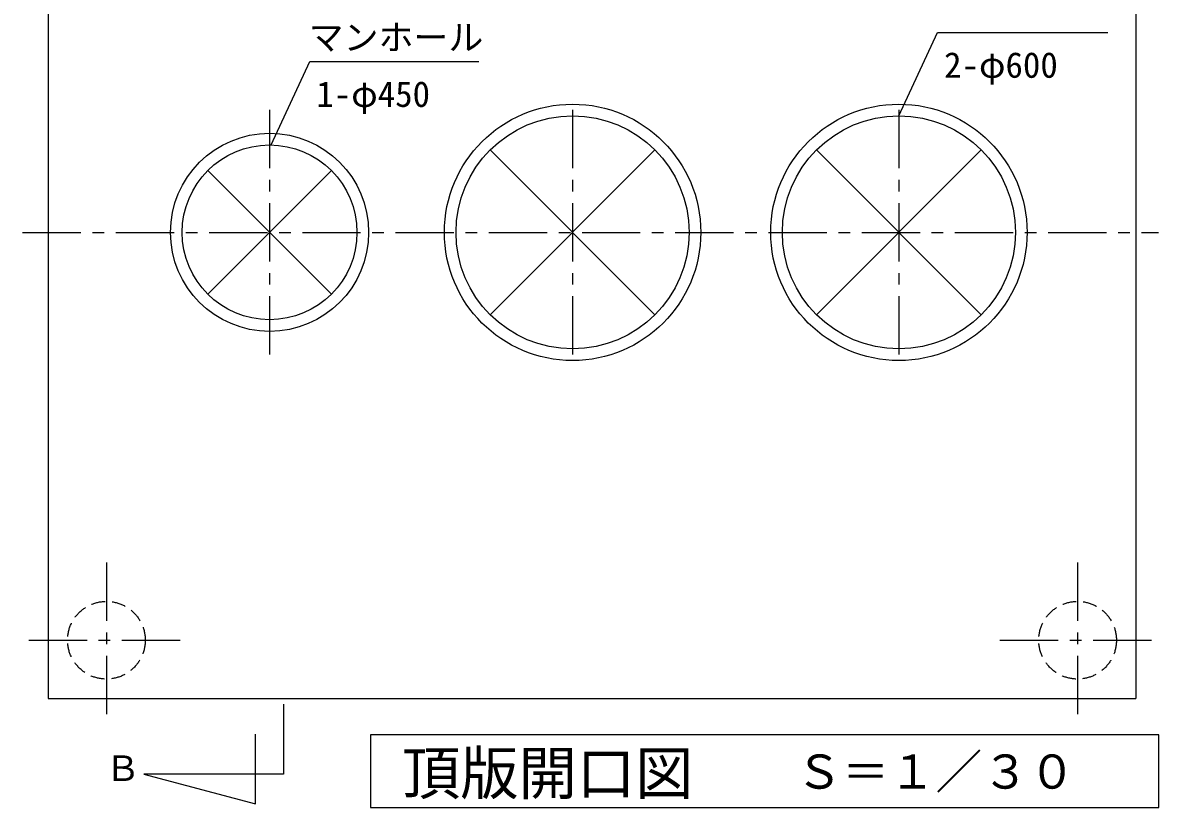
# Model space of a CAD drawing. Units: millimetres, scale not verified. Extents: x -24131 to 8910, y -6308 to 6308.
# Drawn here: x -6290 to -3374, y 2423 to 4443 of the extents above; entities that cross this region are included whole.
import ezdxf
from ezdxf.enums import TextEntityAlignment as Align

# ---------------------------------------------------------------- set-up
doc = ezdxf.new("R2010")
doc.units = ezdxf.units.MM
doc.header["$LTSCALE"] = 30
doc.linetypes.add('CHAIN1', pattern=[8, 5, -1, 1, -1])
doc.linetypes.add('DASHED1', pattern=[1.8, 1.2, -0.6])
for name, color, linetype, lineweight in [('0-1_空気管', 3, 'Continuous', 25), ('0-B_機器', 2, 'Continuous', 25), ('0-D_08', 2, 'Continuous', 25)]:
    doc.layers.add(name, color=color, linetype=linetype, lineweight=lineweight)
doc.styles.add('ＭＳ ゴシック', font='')
doc.styles.get('ＭＳ ゴシック').set_extended_font_data('MS Gothic')

msp = doc.modelspace()

# ---------------------------------------------------------------- linework, layer by layer
at = {"layer": '0-1_空気管', "color": 4}
for p, q in [((-4034.26, 4203.46), (-3934.86, 4418.13)), ((-3934.86, 4418.13), (-3496.01, 4418.13)), ((-5650.27, 4128.42), (-5550.87, 4343.1)), ((-5550.87, 4343.1), (-5115.7, 4343.1))]:
    msp.add_line(p, q, dxfattribs=at)
at = {"layer": '0-1_空気管', "linetype": 'CHAIN1'}
for p, q in [((-5654.26, 4218.83), (-5654.26, 3585.75)), ((-4874.26, 4218.83), (-4874.26, 3585.75)), ((-4034.26, 4218.83), (-4034.26, 3585.75)), ((-6289.91, 3903.46), (-3365.86, 3903.46))]:
    msp.add_line(p, q, dxfattribs=at)
at = {"layer": '0-1_空気管'}
for p, q in [((-5086.39, 3691.33), (-4662.13, 4115.59)), ((-5086.39, 4115.59), (-4662.13, 3691.33)), ((-4246.39, 3691.33), (-3822.13, 4115.59)), ((-4246.39, 4115.59), (-3822.13, 3691.33)), ((-5813.36, 4062.56), (-5495.16, 3744.36)), ((-5813.36, 3744.36), (-5495.16, 4062.56)), ((-5618.33, 2688.99), (-5618.33, 2508.99)), ((-5690.33, 2431.82), (-5690.33, 2611.82))]:
    msp.add_line(p, q, dxfattribs=at)
msp.add_lwpolyline([(-5618.33, 2508.99), (-5978.33, 2508.99), (-5690.33, 2431.82)], dxfattribs=at)
for centre, radius in [((-4874.26, 3903.46), 330), ((-4034.26, 3903.46), 330), ((-4874.26, 3903.46), 300), ((-4034.26, 3903.46), 300), ((-5654.26, 3903.46), 255), ((-5654.26, 3903.46), 225)]:
    msp.add_circle(centre, radius, dxfattribs=at)
at = {"layer": '0-B_機器'}
for p, q in [((-6224.26, 5103.46), (-6224.26, 2703.46)), ((-3424.26, 5103.46), (-3424.26, 2703.46)), ((-6224.26, 2703.46), (-3424.26, 2703.46))]:
    msp.add_line(p, q, dxfattribs=at)
at = {"layer": '0-B_機器', "linetype": 'CHAIN1'}
for p, q in [((-6074.26, 3053.46), (-6074.26, 2653.46)), ((-3574.26, 3053.46), (-3574.26, 2653.46)), ((-6274.26, 2853.46), (-5874.26, 2853.46)), ((-3774.26, 2853.46), (-3374.26, 2853.46))]:
    msp.add_line(p, q, dxfattribs=at)
at = {"layer": '0-B_機器', "color": 3}
msp.add_lwpolyline([(-3365.28, 2423.17), (-3365.28, 2609.48), (-5394.61, 2609.48), (-5394.61, 2423.17)], close=True, dxfattribs=at)
at = {"layer": '0-D_08', "linetype": 'DASHED1'}
for centre in [(-6074.26, 2853.46), (-3574.26, 2853.46)]:
    msp.add_circle(centre, 100, dxfattribs=at)

# ---------------------------------------------------------------- texts
at = {"layer": '0-1_空気管', "color": 4, "style": 'ＭＳ ゴシック'}
for s, p in [('マンホール', (-5553.89, 4352.81)), ('2-φ600', (-3917.85, 4281.66)), ('1-φ450', (-5533.86, 4206.62)), ('Ｂ', (-6077.06, 2471.04))]:
    msp.add_text(s, height=65.98, dxfattribs=at).set_placement(p, align=Align.BOTTOM_LEFT)
at = {"layer": '0-B_機器', "color": 4, "style": 'ＭＳ ゴシック'}
for s, height, p in [('頂版開口図', 110, (-5313.36, 2423.2)), ('Ｓ＝１／３０', 87.98, (-4299.81, 2444.88))]:
    msp.add_text(s, height=height, dxfattribs=at).set_placement(p, align=Align.BOTTOM_LEFT)

doc.saveas('drawing.dxf')
